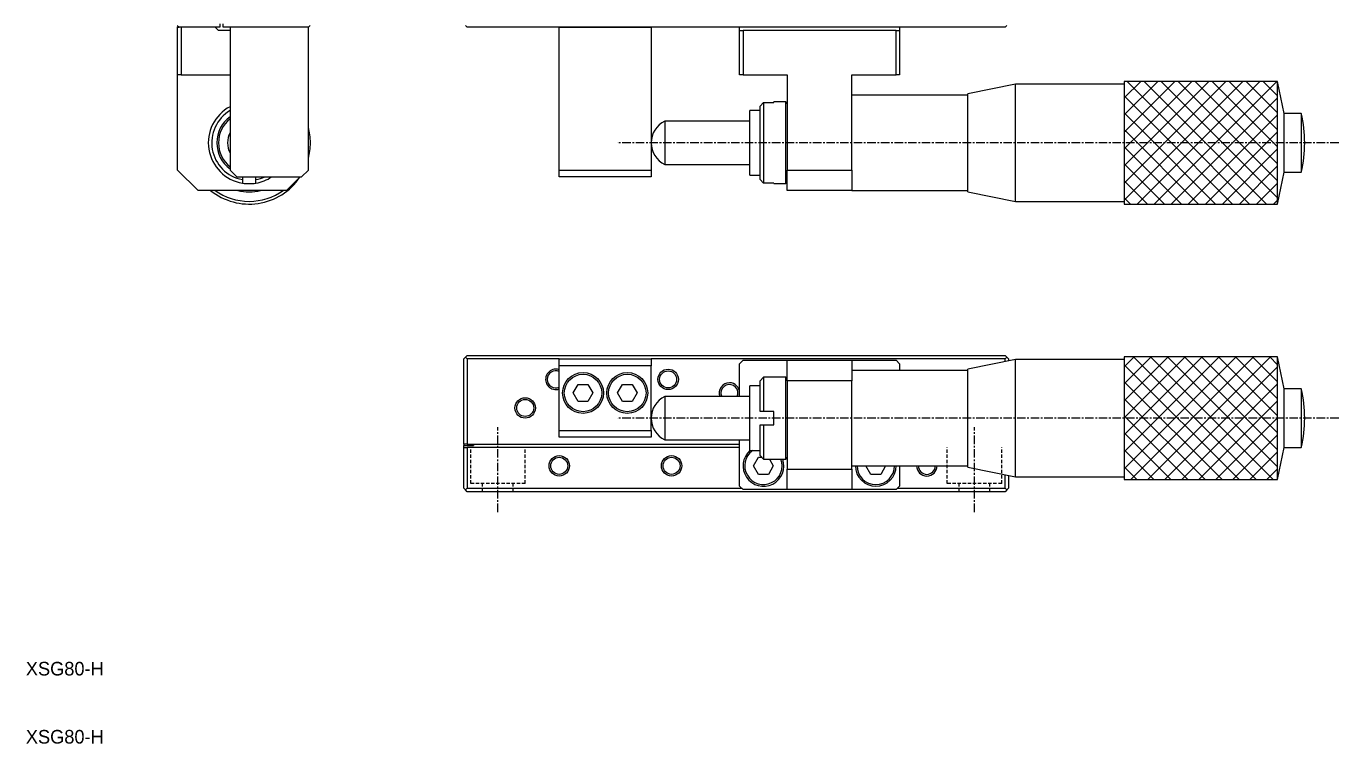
# Model space of a CAD drawing. Extents: x 10 to 387, y 10 to 255.
# Drawn here: x 10.1 to 202.8, y 10 to 115.4 of the extents above; entities that cross this region are included whole.
import ezdxf

# ---------------------------------------------------------------- set-up
doc = ezdxf.new("R2010")
doc.units = 0
doc.linetypes.add('CENTER', pattern=[2, 1.25, -0.25, 0.25, -0.25])
doc.linetypes.add('DASHED', pattern=[0.75, 0.5, -0.25])
doc.layers.get('0').update_dxf_attribs({"linetype": 'CONTINUOUS'})
doc.layers.add('CENTER', color=1, linetype='CENTER')
doc.styles.get("Standard").update_dxf_attribs({"font": 'FG教科書体NT-M'})

msp = doc.modelspace()

# ---------------------------------------------------------------- linework, layer by layer
at = {"color": 7, "linetype": 'CONTINUOUS'}
for p, q in [((38.5, 115.75), (38.5, 115.25)), ((39, 115.25), (39, 115.75)), ((32.25, 115.5), (32.5, 115.25)), ((32.3, 108.25), (32.3, 115.25)), ((32.3, 115.25), (32.5, 115.25)), ((38.5, 115.25), (32.5, 115.25)), ((32.8, 115.25), (32.8, 108.25)), ((38.3, 114.75), (37.8, 115.25)), ((40, 114.75), (38.3, 114.75)), ((51.5, 115.25), (39, 115.25)), ((40, 115.25), (40, 94.25)), ((51.75, 115.5), (51.5, 115.25)), ((51.5, 94.25), (51.5, 115.25)), ((74.594929, 115.5), (74.844929, 115.25)), ((88.344929, 115.25), (74.844929, 115.25)), ((88.344929, 115.25), (101.844929, 115.25)), ((88.344929, 94.25), (88.344929, 115.25)), ((101.844929, 115.25), (88.344929, 115.25)), ((101.844929, 115.25), (101.844929, 94.25)), ((153.844929, 115.25), (101.844929, 115.25)), ((114.844929, 114.75), (114.844929, 115.25)), ((114.844929, 108.25), (114.844929, 114.75)), ((114.844929, 114.75), (115.344929, 114.75)), ((115.344929, 114.75), (115.344929, 108.25)), ((137.844929, 114.75), (115.344929, 114.75)), ((137.844929, 108.25), (137.844929, 114.75)), ((137.844929, 114.75), (138.344929, 114.75)), ((138.344929, 115.25), (138.344929, 114.75)), ((138.344929, 114.75), (138.344929, 108.25)), ((153.844929, 115.25), (154.094929, 115.5)), ((32.8, 108.25), (32.3, 108.25)), ((32.3, 94.25), (32.3, 108.25)), ((32.8, 108.25), (40, 108.25)), ((115.344929, 108.25), (114.844929, 108.25)), ((115.344929, 108.25), (121.844929, 108.25)), ((121.844929, 108.25), (121.844929, 94.25)), ((131.344929, 108.25), (137.844929, 108.25)), ((131.344929, 94.25), (131.344929, 108.25)), ((138.344929, 108.25), (137.844929, 108.25)), ((155.344929, 106.85), (148.344929, 105.45)), ((155.344929, 89.65), (155.344929, 106.85)), ((171.344929, 106.85), (155.344929, 106.85)), ((194.844929, 102.55), (193.844929, 107.25)), ((117.844929, 103.658327), (118.344929, 104.16608)), ((118.344929, 104.16608), (118.344929, 92.33392)), ((118.344929, 104.16608), (119.844929, 104.16608)), ((119.844929, 104.16608), (119.844929, 104.25)), ((119.844929, 104.16608), (119.844929, 104.25)), ((121.644929, 104.25), (119.844929, 104.25)), ((121.644929, 92.25), (121.644929, 104.25)), ((121.844929, 104.05), (121.644929, 104.25)), ((148.344929, 105.25), (131.344929, 105.25)), ((148.344929, 91.05), (148.344929, 105.45)), ((116.344929, 102.697442), (116.344929, 103)), ((117.844929, 103), (116.344929, 103)), ((116.344929, 98.25), (116.344929, 102.697442)), ((117.844929, 92.841673), (117.844929, 103.658327)), ((117.844929, 102.893559), (117.844929, 103.658327)), ((194.844929, 93.95), (194.844929, 102.55)), ((197.344929, 102.55), (194.844929, 102.55)), ((197.344929, 102.55), (197.344929, 93.95)), ((103.844929, 101.425), (103.844929, 95.075)), ((116.344929, 101.425), (103.844929, 101.425)), ((116.344929, 93.802558), (116.344929, 98.25)), ((171.344929, 98.25), (171.344929, 89.25)), ((103.844929, 95.075), (116.344929, 95.075)), ((32.3, 94.25), (35.3, 91.25)), ((40, 94.25), (41, 93.25)), ((41, 93.25), (50.5, 93.25)), ((41.8, 93.25), (41.8, 92.841673)), ((41.8, 92.841673), (41.8, 92.33392)), ((43.8, 92.33392), (43.8, 93.25)), ((43.8, 92.841673), (43.8, 93.25)), ((43.8, 92.33392), (43.8, 92.841673)), ((48.3, 91.25), (50.3, 93.25)), ((50.5, 93.25), (51.5, 94.25)), ((88.344929, 93.25), (88.344929, 94.25)), ((88.344929, 94.25), (101.844929, 94.25)), ((101.844929, 93.25), (88.344929, 93.25)), ((101.844929, 94.25), (101.844929, 93.25)), ((116.344929, 93.5), (116.344929, 93.802558)), ((116.344929, 93.5), (117.844929, 93.5)), ((117.844929, 92.841673), (117.844929, 93.606441)), ((118.344929, 92.33392), (117.844929, 92.841673)), ((121.844929, 91.25), (121.844929, 94.25)), ((121.844929, 94.25), (131.344929, 94.25)), ((131.344929, 94.25), (131.344929, 91.25)), ((193.844929, 89.25), (194.844929, 93.95)), ((194.844929, 93.95), (197.344929, 93.95)), ((48.3, 91.25), (35.3, 91.25)), ((119.844929, 92.33392), (118.344929, 92.33392)), ((119.844929, 92.25), (119.844929, 92.33392)), ((119.844929, 92.25), (119.844929, 92.33392)), ((119.844929, 92.25), (121.644929, 92.25)), ((121.644929, 92.25), (121.844929, 92.45)), ((131.344929, 91.25), (121.844929, 91.25)), ((131.344929, 91.25), (148.344929, 91.25)), ((148.344929, 91.05), (155.344929, 89.65)), ((155.344929, 89.65), (171.344929, 89.65)), ((74.344929, 66.5), (74.594929, 66.75)), ((74.344929, 54), (74.344929, 66.5)), ((74.844929, 67), (74.594929, 66.75)), ((74.594929, 66.75), (74.844929, 66.5)), ((74.844929, 67), (153.844929, 67)), ((74.844929, 66.5), (74.844929, 54)), ((88.344929, 66.5), (74.844929, 66.5)), ((88.344929, 66.5), (101.844929, 66.5)), ((88.344929, 65.5), (88.344929, 66.5)), ((101.844929, 66.5), (101.844929, 65.5)), ((153.844929, 66.5), (101.844929, 66.5)), ((115.344929, 66.3), (114.844929, 65.8)), ((114.844929, 60.975), (114.844929, 65.8)), ((115.344929, 66.3), (121.844929, 66.3)), ((121.844929, 66.3), (131.344929, 66.3)), ((121.844929, 63.3), (121.844929, 66.3)), ((131.344929, 66.3), (131.344929, 63.3)), ((131.344929, 66.3), (137.844929, 66.3)), ((138.344929, 65.8), (137.844929, 66.3)), ((138.344929, 65.8), (138.344929, 64.8)), ((155.344929, 66.4), (148.344929, 65)), ((154.094929, 66.75), (153.844929, 67)), ((153.844929, 66.5), (154.094929, 66.75)), ((153.844929, 66.1), (153.844929, 66.5)), ((154.094929, 66.75), (154.344929, 66.5)), ((154.344929, 66.5), (154.344929, 66.2)), ((155.344929, 57.8), (155.344929, 66.4)), ((171.344929, 66.4), (155.344929, 66.4)), ((194.844929, 62.1), (193.844929, 66.8)), ((101.844929, 65.5), (88.344929, 65.5)), ((88.344929, 56), (88.344929, 65.5)), ((101.844929, 56), (101.844929, 65.5)), ((118.344929, 63.8), (117.844929, 63.3)), ((118.344929, 63.8), (118.344929, 58.8)), ((121.644929, 63.8), (118.344929, 63.8)), ((121.644929, 57.8), (121.644929, 63.8)), ((121.844929, 63.6), (121.644929, 63.8)), ((148.344929, 64.8), (131.344929, 64.8)), ((148.344929, 57.8), (148.344929, 65)), ((90.401554, 61.5), (91.123242, 62.75)), ((91.123242, 62.75), (92.566617, 62.75)), ((92.566617, 62.75), (93.288305, 61.5)), ((96.901554, 61.5), (97.623242, 62.75)), ((97.623242, 62.75), (99.066617, 62.75)), ((99.066617, 62.75), (99.788305, 61.5)), ((116.344929, 62.247442), (116.344929, 62.55)), ((117.844929, 62.55), (116.344929, 62.55)), ((116.344929, 53.352558), (116.344929, 62.247442)), ((117.844929, 58.8), (117.844929, 63.3)), ((131.344929, 63.3), (121.844929, 63.3)), ((121.844929, 63.3), (121.844929, 50.3)), ((131.344929, 57.8), (131.344929, 63.3)), ((194.844929, 53.5), (194.844929, 62.1)), ((197.344929, 62.1), (194.844929, 62.1)), ((197.344929, 62.1), (197.344929, 57.8)), ((91.123242, 60.25), (90.401554, 61.5)), ((92.566617, 60.25), (91.123242, 60.25)), ((93.288305, 61.5), (92.566617, 60.25)), ((97.623242, 60.25), (96.901554, 61.5)), ((99.066617, 60.25), (97.623242, 60.25)), ((99.788305, 61.5), (99.066617, 60.25)), ((103.844929, 60.975), (103.844929, 54.625)), ((116.344929, 60.975), (103.844929, 60.975)), ((118.344929, 58.8), (117.844929, 58.8)), ((119.844929, 58.8), (118.344929, 58.8)), ((119.844929, 56.8), (119.844929, 58.8)), ((88.344929, 56), (101.844929, 56)), ((88.344929, 55), (88.344929, 56)), ((101.844929, 56), (101.844929, 55)), ((117.844929, 52.3), (117.844929, 56.8)), ((117.844929, 56.8), (118.344929, 56.8)), ((118.344929, 56.8), (118.344929, 51.8)), ((118.344929, 56.8), (119.844929, 56.8)), ((121.644929, 51.8), (121.644929, 57.8)), ((131.344929, 50.3), (131.344929, 57.8)), ((148.344929, 50.6), (148.344929, 57.8)), ((155.344929, 49.2), (155.344929, 57.8)), ((197.344929, 57.8), (197.344929, 53.5)), ((74.844929, 54), (74.344929, 54)), ((74.344929, 54), (74.344929, 53.8)), ((74.844929, 54), (114.844929, 54)), ((75.744929, 54), (75.744929, 53.8)), ((101.844929, 55), (88.344929, 55)), ((103.844929, 54.625), (116.344929, 54.625)), ((114.844929, 47.8), (114.844929, 54.625)), ((74.344929, 53.8), (75.744929, 53.8)), ((74.344929, 53.5), (74.344929, 53.8)), ((74.344929, 47.5), (74.344929, 53.5)), ((74.344929, 53.5), (74.844929, 53.5)), ((114.844929, 53.5), (74.844929, 53.5)), ((74.844929, 53.5), (74.844929, 47.5)), ((116.344929, 53.05), (116.344929, 53.352558)), ((116.344929, 53.05), (117.844929, 53.05)), ((117.844929, 52.3), (118.344929, 51.8)), ((193.844929, 48.8), (194.844929, 53.5)), ((194.844929, 53.5), (197.344929, 53.5)), ((116.901554, 50.8), (117.623242, 52.05)), ((117.623242, 49.55), (116.901554, 50.8)), ((117.623242, 52.05), (118.094929, 52.05)), ((118.344929, 51.8), (121.644929, 51.8)), ((119.788305, 50.8), (119.066617, 49.55)), ((119.210955, 51.8), (119.788305, 50.8)), ((121.644929, 51.8), (121.844929, 52)), ((121.844929, 50.3), (131.344929, 50.3)), ((121.844929, 47.3), (121.844929, 50.3)), ((131.344929, 50.8), (148.344929, 50.8)), ((131.344929, 50.3), (131.344929, 47.3)), ((134.123242, 49.55), (133.401554, 50.8)), ((136.288305, 50.8), (135.566617, 49.55)), ((138.344929, 50.8), (138.344929, 47.8)), ((148.344929, 50.6), (155.344929, 49.2)), ((119.066617, 49.55), (117.623242, 49.55)), ((135.566617, 49.55), (134.123242, 49.55)), ((153.844929, 47.5), (153.844929, 49.5)), ((154.344929, 49.4), (154.344929, 47.5)), ((155.344929, 49.2), (171.344929, 49.2)), ((74.594929, 47.25), (74.344929, 47.5)), ((74.594929, 47.25), (74.844929, 47.5)), ((74.844929, 47), (74.594929, 47.25)), ((74.844929, 47.5), (115.144929, 47.5)), ((153.844929, 47), (74.844929, 47)), ((114.844929, 47.8), (115.344929, 47.3)), ((121.844929, 47.3), (115.344929, 47.3)), ((131.344929, 47.3), (121.844929, 47.3)), ((137.844929, 47.3), (131.344929, 47.3)), ((137.844929, 47.3), (138.344929, 47.8)), ((138.044929, 47.5), (153.844929, 47.5)), ((153.844929, 47.5), (154.094929, 47.25)), ((154.094929, 47.25), (153.844929, 47)), ((154.344929, 47.5), (154.094929, 47.25))]:
    msp.add_line(p, q, dxfattribs=at)
at = {"color": 3, "linetype": 'CONTINUOUS'}
for p, q in [((171.344929, 107.25), (171.344929, 98.25)), ((193.844929, 107.25), (171.344929, 107.25)), ((171.344929, 104.844929), (173.75, 107.25)), ((171.344929, 102.344929), (176.25, 107.25)), ((171.5, 100), (178.75, 107.25)), ((171.75, 107.25), (179, 100)), ((174, 100), (181.25, 107.25)), ((174.25, 107.25), (181.5, 100)), ((176.5, 100), (183.75, 107.25)), ((176.75, 107.25), (184, 100)), ((179, 100), (186.25, 107.25)), ((179.25, 107.25), (186.5, 100)), ((181.5, 100), (188.75, 107.25)), ((181.75, 107.25), (189, 100)), ((184, 100), (191.25, 107.25)), ((184.25, 107.25), (191.5, 100)), ((186.5, 100), (193.75, 107.25)), ((186.75, 107.25), (193.844929, 100.155071)), ((189.25, 107.25), (193.844929, 102.655071)), ((191.75, 107.25), (193.844929, 105.155071)), ((193.844929, 89.25), (193.844929, 107.25)), ((171.344929, 105.155071), (176.5, 100)), ((189, 100), (193.844929, 104.844929)), ((171.344929, 102.655071), (174, 100)), ((191.5, 100), (193.844929, 102.344929)), ((171.344929, 100.155071), (171.5, 100)), ((171.344929, 99.844929), (171.5, 100)), ((171.344929, 97.344929), (174, 100)), ((171.344929, 94.844929), (176.5, 100)), ((171.344929, 92.344929), (179, 100)), ((171.344929, 89.844929), (181.5, 100)), ((171.5, 100), (182.25, 89.25)), ((173.25, 89.25), (184, 100)), ((174, 100), (184.75, 89.25)), ((175.75, 89.25), (186.5, 100)), ((176.5, 100), (187.25, 89.25)), ((178.25, 89.25), (189, 100)), ((179, 100), (189.75, 89.25)), ((180.75, 89.25), (191.5, 100)), ((181.5, 100), (192.25, 89.25)), ((183.25, 89.25), (193.844929, 99.844929)), ((184, 100), (193.844929, 90.155071)), ((186.5, 100), (193.844929, 92.655071)), ((189, 100), (193.844929, 95.155071)), ((191.5, 100), (193.844929, 97.655071)), ((171.344929, 97.655071), (179.75, 89.25)), ((185.75, 89.25), (193.844929, 97.344929)), ((171.344929, 95.155071), (177.25, 89.25)), ((188.25, 89.25), (193.844929, 94.844929)), ((171.344929, 92.655071), (174.75, 89.25)), ((190.75, 89.25), (193.844929, 92.344929)), ((171.344929, 90.155071), (172.25, 89.25)), ((171.344929, 89.25), (193.844929, 89.25)), ((193.25, 89.25), (193.844929, 89.844929)), ((171.344929, 66.8), (171.344929, 48.8)), ((193.844929, 66.8), (171.344929, 66.8)), ((171.344929, 65.344929), (172.8, 66.8)), ((171.344929, 62.844929), (175.3, 66.8)), ((171.344929, 60.344929), (177.8, 66.8)), ((171.344929, 57.844929), (180.3, 66.8)), ((171.344929, 55.344929), (182.8, 66.8)), ((171.344929, 52.844929), (185.3, 66.8)), ((171.344929, 50.344929), (187.8, 66.8)), ((171.344929, 65.655071), (188.2, 48.8)), ((172.3, 48.8), (190.3, 66.8)), ((172.7, 66.8), (190.7, 48.8)), ((174.8, 48.8), (192.8, 66.8)), ((175.2, 66.8), (193.2, 48.8)), ((177.7, 66.8), (193.844929, 50.655071)), ((180.2, 66.8), (193.844929, 53.155071)), ((182.7, 66.8), (193.844929, 55.655071)), ((185.2, 66.8), (193.844929, 58.155071)), ((187.7, 66.8), (193.844929, 60.655071)), ((190.2, 66.8), (193.844929, 63.155071)), ((192.7, 66.8), (193.844929, 65.655071)), ((193.844929, 48.8), (193.844929, 66.8)), ((177.3, 48.8), (193.844929, 65.344929)), ((171.344929, 63.155071), (185.7, 48.8)), ((179.8, 48.8), (193.844929, 62.844929)), ((171.344929, 60.655071), (183.2, 48.8)), ((182.3, 48.8), (193.844929, 60.344929)), ((171.344929, 58.155071), (180.7, 48.8)), ((184.8, 48.8), (193.844929, 57.844929)), ((171.344929, 55.655071), (178.2, 48.8)), ((187.3, 48.8), (193.844929, 55.344929)), ((171.344929, 53.155071), (175.7, 48.8)), ((189.8, 48.8), (193.844929, 52.844929)), ((171.344929, 50.655071), (173.2, 48.8)), ((192.3, 48.8), (193.844929, 50.344929)), ((171.344929, 48.8), (193.844929, 48.8))]:
    msp.add_line(p, q, dxfattribs=at)
at = {"color": 3, "linetype": 'DASHED'}
for p, q in [((75.344929, 48.2), (75.344929, 53.5)), ((83.344929, 48.2), (83.344929, 53.5)), ((145.344929, 48.2), (145.344929, 53.5)), ((153.344929, 48.2), (153.344929, 53.5)), ((83.344929, 48.2), (75.344929, 48.2)), ((77.094929, 47), (77.094929, 48.2)), ((81.594929, 47), (81.594929, 48.2)), ((153.344929, 48.2), (145.344929, 48.2)), ((147.094929, 47), (147.094929, 48.2)), ((151.594929, 47), (151.594929, 48.2))]:
    msp.add_line(p, q, dxfattribs=at)
at = {"color": 7, "linetype": 'CONTINUOUS', "const_width": 0.1}
for points in [[(171.344929, 107.25), (193.844929, 107.25), (193.844929, 89.25), (171.344929, 89.25)], [(171.344929, 66.8), (193.844929, 66.8), (193.844929, 48.8), (171.344929, 48.8)]]:
    msp.add_lwpolyline(points, close=True, dxfattribs=at)
at = {"color": 7, "linetype": 'CONTINUOUS'}
for centre, radius in [((91.844929, 61.5), 3), ((91.844929, 61.5), 2.75), ((98.344929, 61.5), 3), ((98.344929, 61.5), 2.75), ((104.344929, 63.5), 1.25), ((83.344929, 59.3), 1.25), ((88.344929, 50.8), 1.25), ((104.844929, 50.8), 1.25)]:
    msp.add_circle(centre, radius, dxfattribs=at)
at = {"color": 3, "linetype": 'CONTINUOUS'}
for centre in [(104.344929, 63.5), (83.344929, 59.3), (88.344929, 50.8), (104.844929, 50.8)]:
    msp.add_circle(centre, 1.5, dxfattribs=at)
at = {"color": 7, "linetype": 'CONTINUOUS'}
for centre, radius, start, end in [((42.8, 98.25), 6, 117.818139, 260.405932), ((42.8, 98.25), 5.5, 120.603295, 259.524318), ((179.104929, 98.25), 18.74, 0, 13.265029), ((42.8, 98.25), 4.75, 126.119668, 233.880332), ((42.8, 98.25), 9, 0, 14.835112), ((105.365086, 98.25), 3.520156, 115.584604, 180), ((42.8, 98.25), 3.175, 151.871171, 208.128829), ((42.8, 98.25), 9, 345.164888, 0), ((105.365086, 98.25), 3.520156, 180, 244.415396), ((179.104929, 98.25), 18.74, 346.734971, 0), ((42.8, 98.25), 9, 231.057559, 325.859311), ((42.8, 98.25), 6, 279.594068, 303.55731), ((42.8, 98.25), 5.5, 280.475682, 294.619977), ((42.8, 98.25), 8.6, 234.484016, 270), ((42.8, 98.25), 7.2, 256.463797, 270), ((42.8, 98.25), 6, 260.405932, 279.594068), ((42.8, 98.25), 8.6, 270, 305.515984), ((42.8, 98.25), 7.2, 270, 283.536203), ((87.844929, 63.5), 1.25, 66.421822, 180), ((87.844929, 63.5), 1.25, 180, 293.578178), ((113.344929, 61.5), 1.25, 335.165412, 180), ((179.104929, 57.8), 18.74, 0, 13.265029), ((105.365086, 57.8), 3.520156, 115.584604, 180), ((113.344929, 61.5), 1.25, 180, 204.834588), ((105.365086, 57.8), 3.520156, 180, 244.415396), ((179.104929, 57.8), 18.74, 346.734971, 0), ((118.344929, 50.8), 3, 131.409622, 19.471221), ((118.344929, 50.8), 2.75, 125.096801, 21.323686), ((134.844929, 50.8), 3, 180, 0), ((134.844929, 50.8), 2.75, 180, 0), ((142.344929, 50.8), 1.25, 180, 0)]:
    msp.add_arc(centre, radius, start, end, dxfattribs=at)
at = {"color": 3, "linetype": 'CONTINUOUS'}
for centre, radius, start, end in [((42.8, 98.25), 4.5, 128.478595, 231.521405), ((87.844929, 63.5), 1.5, 90, 289.471221), ((87.844929, 63.5), 1.5, 70.528779, 90), ((113.344929, 61.5), 1.5, 90, 200.487315), ((113.344929, 61.5), 1.5, 0, 90), ((113.344929, 61.5), 1.5, 339.512685, 0), ((142.344929, 50.8), 1.5, 180, 0)]:
    msp.add_arc(centre, radius, start, end, dxfattribs=at)
at = {"layer": 'CENTER', "color": 1, "linetype": 'CENTER'}
for p, q in [((202.844929, 98.25), (96.844929, 98.25)), ((79.344929, 44), (79.344929, 56.5)), ((202.844929, 57.8), (96.844929, 57.8)), ((149.344929, 44), (149.344929, 56.5))]:
    msp.add_line(p, q, dxfattribs=at)

# ---------------------------------------------------------------- texts
at = {"color": 7, "linetype": 'CONTINUOUS'}
for p in [(10, 20), (10, 10)]:
    msp.add_text('XSG80-H', height=2, dxfattribs=at).set_placement(p)

doc.saveas('drawing.dxf')
